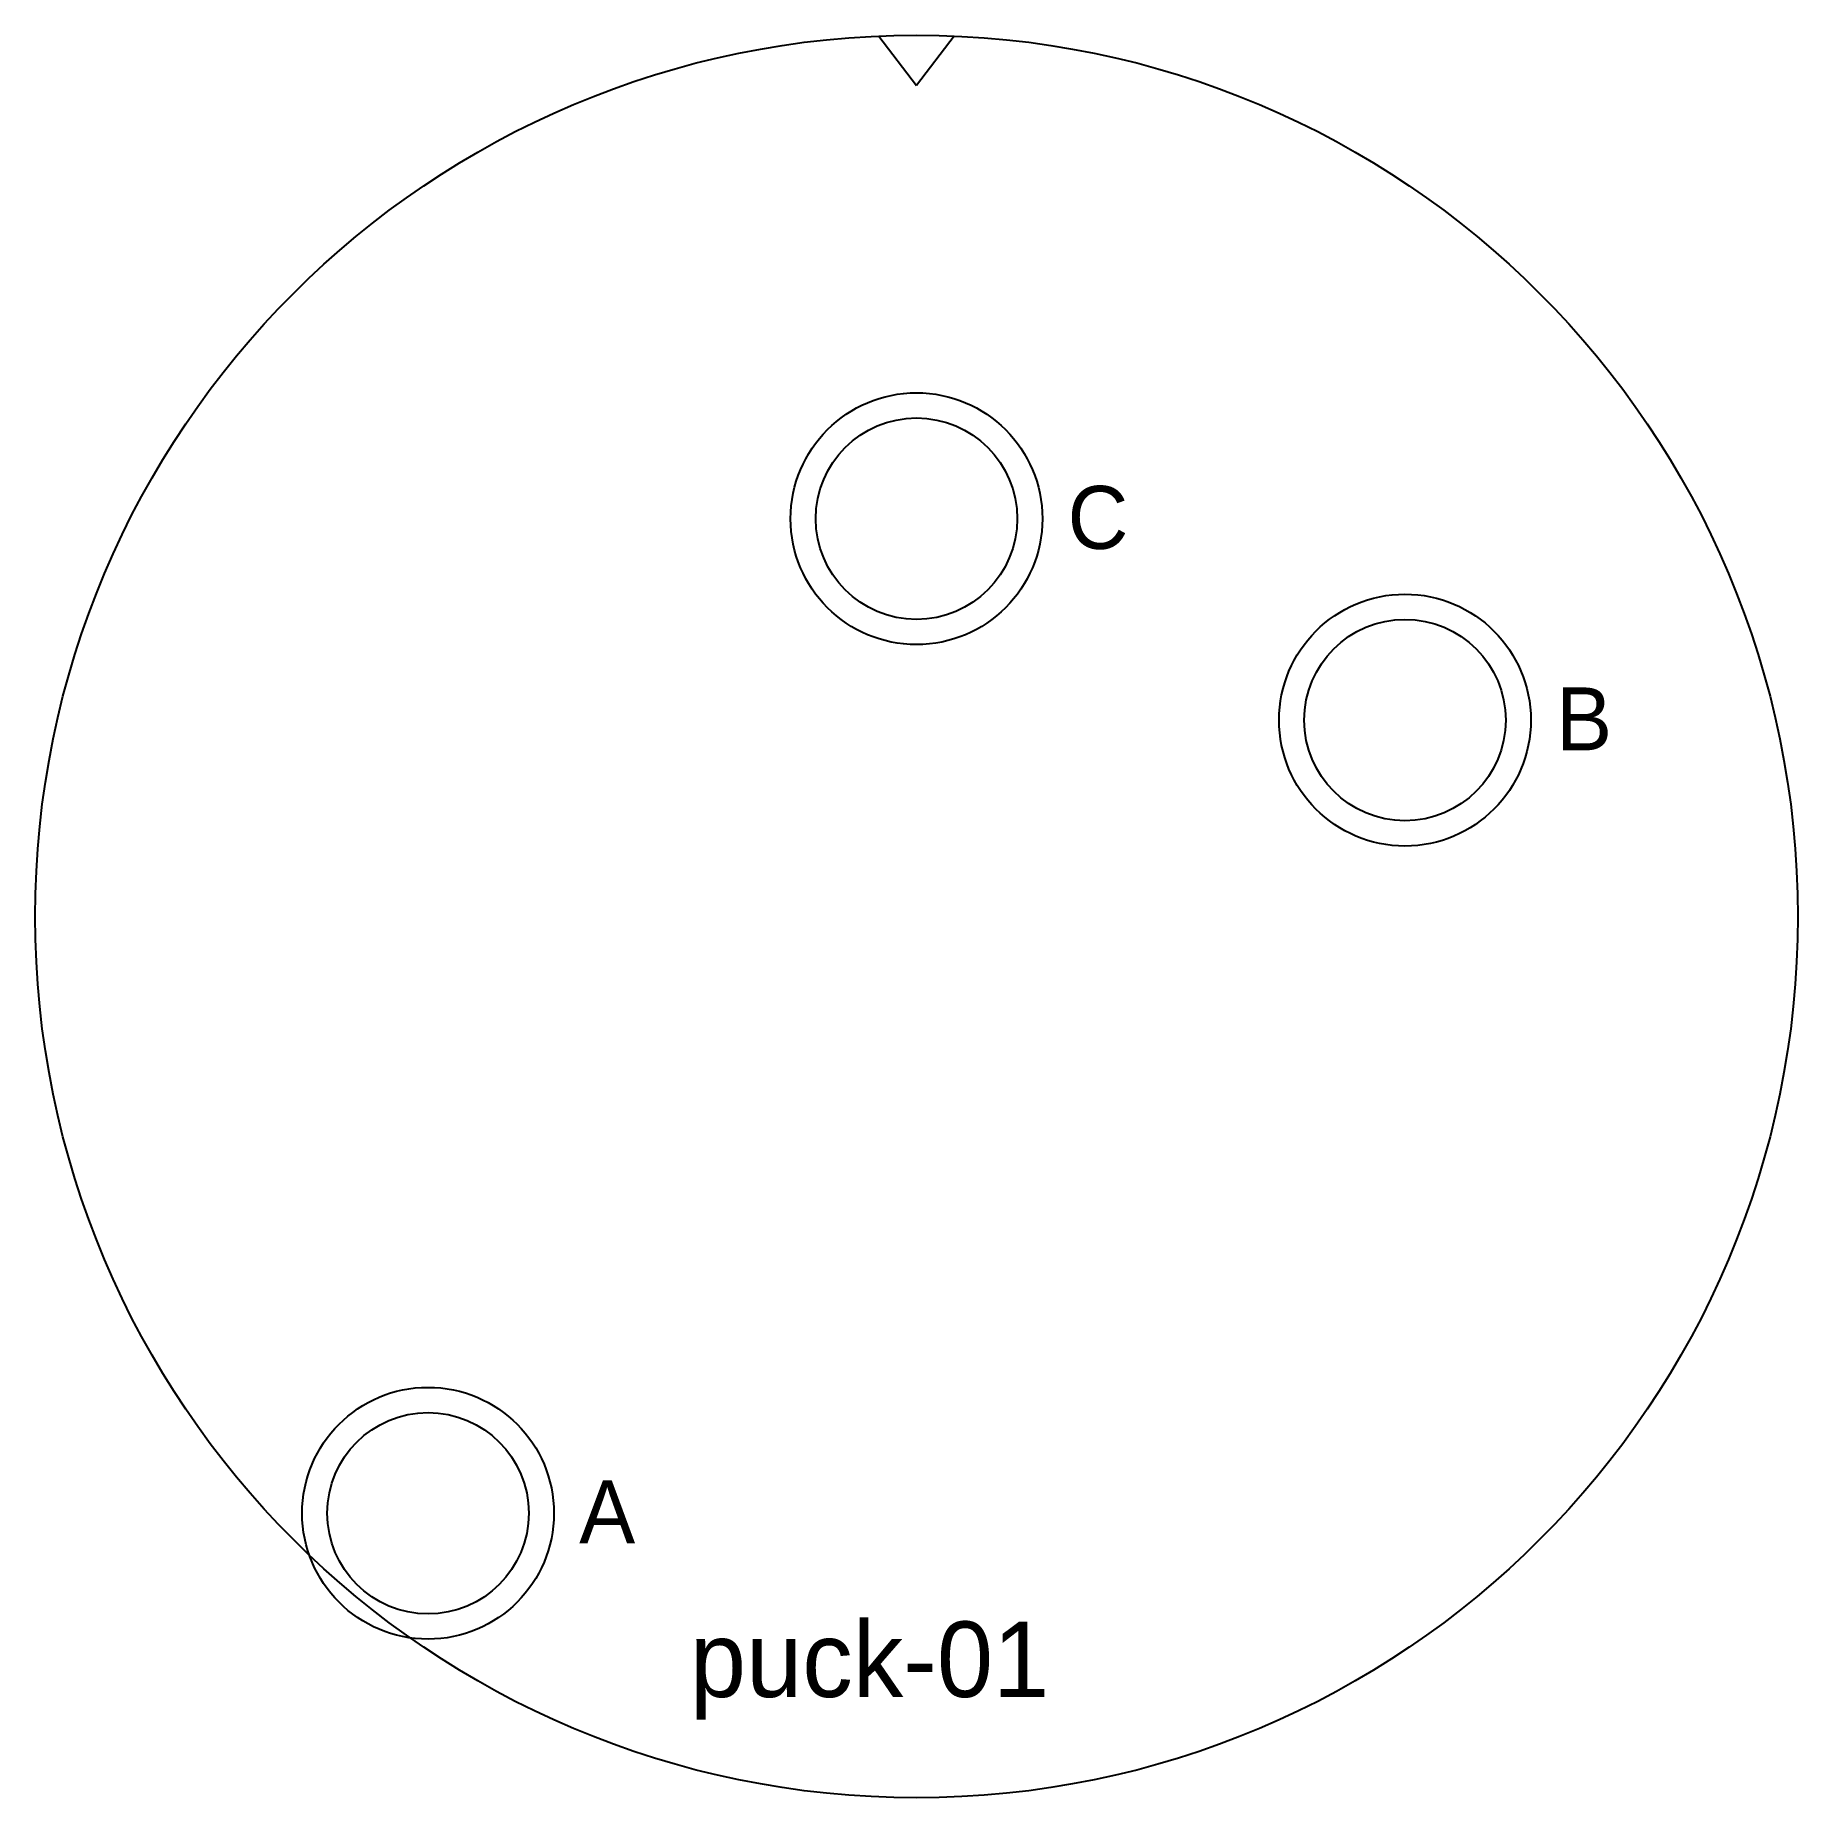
# Model space of a CAD drawing. Header units: metres. Extents: x -35 to 35, y -35 to 35.
import ezdxf

# ---------------------------------------------------------------- set-up
doc = ezdxf.new("R2010")
doc.units = ezdxf.units.M

msp = doc.modelspace()

# ---------------------------------------------------------------- linework, layer by layer
at = {"layer": 'INKEPING'}
for p in [(-1.5, 34.9678), (1.5, 34.9678)]:
    msp.add_line(p, (0, 33), dxfattribs=at)
at = {"layer": 'OMTREK'}
msp.add_circle((0, 0), 35, dxfattribs=at)
at = {"layer": 'PADS'}
for centre in [(0, 15.8), (19.4, 7.8), (-19.4, -23.7)]:
    msp.add_circle(centre, 5, dxfattribs=at)
at = {"layer": 'VENSTERS'}
for centre in [(0, 15.8), (19.4, 7.8), (-19.4, -23.7)]:
    msp.add_circle(centre, 4, dxfattribs=at)

# ---------------------------------------------------------------- texts
at = {"layer": 'MARKERING'}
for s, height, p in [('C', 2.5, (6, 14.6)), ('B', 2.5, (25.4, 6.6)), ('A', 2.5, (-13.4, -24.9)), ('puck-01', 3, (-9, -31))]:
    msp.add_text(s, height=height, dxfattribs=at).set_placement(p)

doc.saveas('drawing.dxf')
